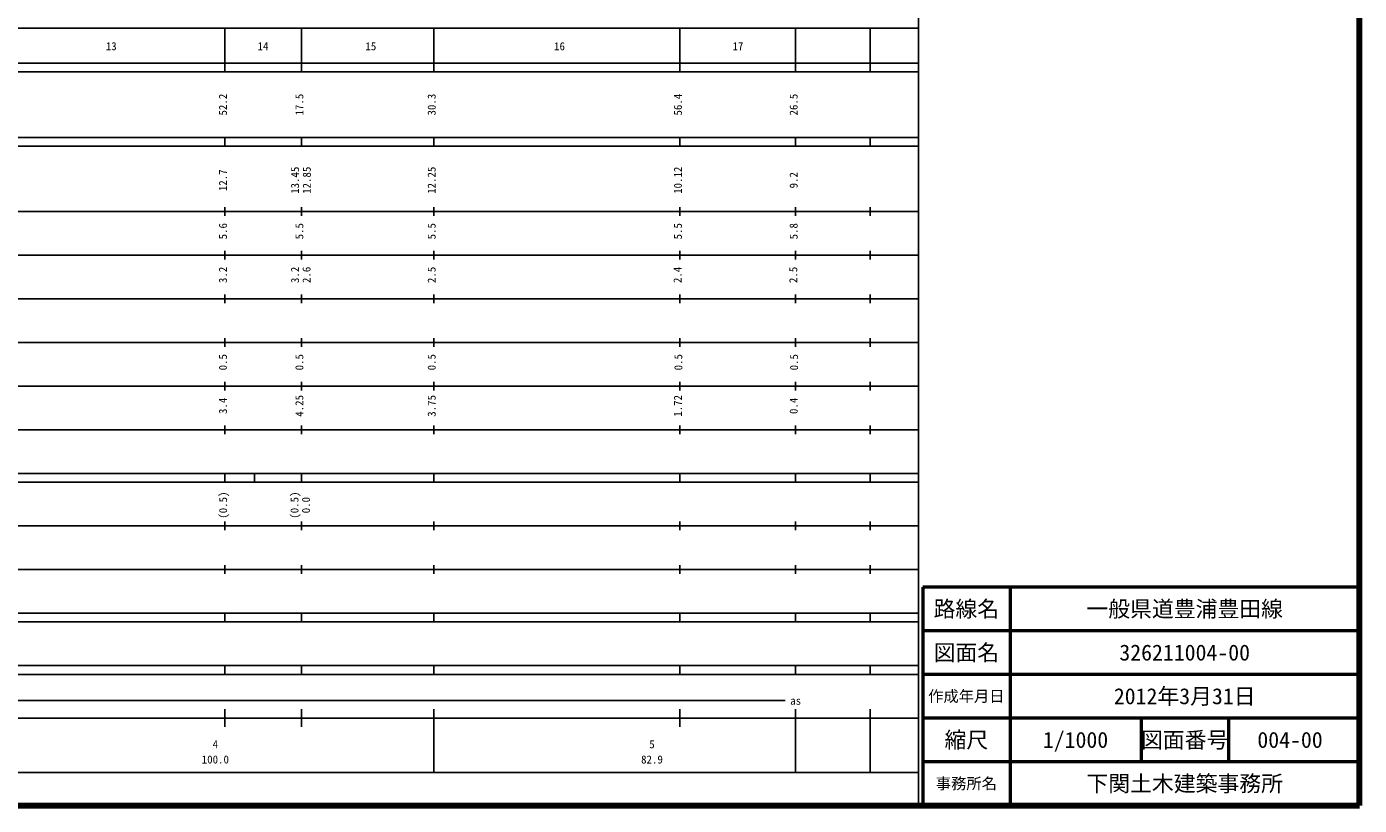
# Model space of a CAD drawing. Units: millimetres, scale not verified. Extents: x 40000 to 680000, y 20000 to 380000.
# Drawn here: x 374785 to 680000, y 20000 to 198357 of the extents above; entities that cross this region are included whole.
import ezdxf
from ezdxf.enums import TextEntityAlignment as Align

# ---------------------------------------------------------------- set-up
doc = ezdxf.new("R2010")
doc.units = ezdxf.units.MM
doc.header["$LTSCALE"] = 1000
for name, color, linetype, lineweight in [('M-TTL', 2, 'Continuous', 140), ('M-TTL-BAND', 7, 'Continuous', 25), ('M-TTL-FRAM', 2, 'Continuous', 50), ('M-TTL-LINE', 7, 'Continuous', 50)]:
    doc.layers.add(name, color=color, linetype=linetype, lineweight=lineweight)
doc.layers.add('M-TTL-TXT', color=7, linetype='Continuous')
doc.styles.add('ＭＳ ゴシック', font='')
doc.styles.get('ＭＳ ゴシック').set_extended_font_data('MS Gothic')

msp = doc.modelspace()

# ---------------------------------------------------------------- linework, layer by layer
at = {"layer": 'M-TTL'}
for p, q in [((680000, 20000), (680000, 380000)), ((40000, 20000), (680000, 20000))]:
    msp.add_line(p, q, dxfattribs=at)
at = {"layer": 'M-TTL-BAND'}
for p, q in [((579000, 20000), (579000, 370000)), ((68000, 198000), (579000, 198000)), ((420200, 188000), (420200, 198000)), ((437700, 188000), (437700, 198000)), ((468000, 188000), (468000, 198000)), ((524400, 188000), (524400, 198000)), ((550900, 188000), (550900, 198000)), ((568000, 188000), (568000, 198000)), ((40000, 190000), (579000, 190000)), ((40000, 188000), (579000, 188000)), ((40000, 173000), (579000, 173000)), ((40000, 171000), (579000, 171000)), ((420200, 171000), (420200, 173000)), ((437700, 171000), (437700, 173000)), ((468000, 171000), (468000, 173000)), ((524400, 171000), (524400, 173000)), ((550900, 171000), (550900, 173000)), ((568000, 171000), (568000, 173000)), ((40000, 156000), (579000, 156000)), ((420200, 155000), (420200, 157000)), ((437700, 155000), (437700, 157000)), ((468000, 155000), (468000, 157000)), ((524400, 155000), (524400, 157000)), ((550900, 155000), (550900, 157000)), ((568000, 155000), (568000, 157000)), ((420200, 145000), (420200, 147000)), ((437700, 145000), (437700, 147000)), ((468000, 145000), (468000, 147000)), ((524400, 145000), (524400, 147000)), ((550900, 145000), (550900, 147000)), ((568000, 145000), (568000, 147000)), ((46000, 146000), (579000, 146000)), ((52000, 136000), (579000, 136000)), ((420200, 135000), (420200, 137000)), ((437700, 135000), (437700, 137000)), ((468000, 135000), (468000, 137000)), ((524400, 135000), (524400, 137000)), ((550900, 135000), (550900, 137000)), ((568000, 135000), (568000, 137000)), ((46000, 126000), (579000, 126000)), ((420200, 125000), (420200, 127000)), ((437700, 125000), (437700, 127000)), ((468000, 125000), (468000, 127000)), ((524400, 125000), (524400, 127000)), ((550900, 125000), (550900, 127000)), ((568000, 125000), (568000, 127000)), ((52000, 116000), (579000, 116000)), ((420200, 115000), (420200, 117000)), ((437700, 115000), (437700, 117000)), ((468000, 115000), (468000, 117000)), ((524400, 115000), (524400, 117000)), ((550900, 115000), (550900, 117000)), ((568000, 115000), (568000, 117000)), ((420200, 105000), (420200, 107000)), ((437700, 105000), (437700, 107000)), ((468000, 105000), (468000, 107000)), ((524400, 105000), (524400, 107000)), ((550900, 105000), (550900, 107000)), ((568000, 105000), (568000, 107000)), ((46000, 106000), (579000, 106000)), ((40000, 96000), (579000, 96000)), ((420200, 94000), (420200, 96000)), ((427000, 94000), (427000, 96000)), ((437700, 94000), (437700, 96000)), ((468000, 94000), (468000, 96000)), ((524400, 94000), (524400, 96000)), ((550900, 94000), (550900, 96000)), ((568000, 94000), (568000, 96000)), ((40000, 94000), (579000, 94000)), ((49000, 84000), (579000, 84000)), ((420200, 83000), (420200, 85000)), ((437700, 83000), (437700, 85000)), ((468000, 83000), (468000, 85000)), ((524400, 83000), (524400, 85000)), ((550900, 83000), (550900, 85000)), ((568000, 83000), (568000, 85000)), ((40000, 74000), (579000, 74000)), ((420200, 73000), (420200, 75000)), ((437700, 73000), (437700, 75000)), ((468000, 73000), (468000, 75000)), ((524400, 73000), (524400, 75000)), ((550900, 73000), (550900, 75000)), ((568000, 73000), (568000, 75000)), ((40000, 64000), (579000, 64000)), ((40000, 62000), (579000, 62000)), ((420200, 62000), (420200, 64000)), ((437700, 62000), (437700, 64000)), ((468000, 62000), (468000, 64000)), ((524400, 62000), (524400, 64000)), ((550900, 62000), (550900, 64000)), ((568000, 62000), (568000, 64000)), ((40000, 52000), (579000, 52000)), ((420200, 50000), (420200, 52000)), ((437700, 50000), (437700, 52000)), ((468000, 50000), (468000, 52000)), ((524400, 50000), (524400, 52000)), ((550900, 50000), (550900, 52000)), ((568000, 50000), (568000, 52000)), ((40000, 50000), (579000, 50000)), ((71000, 44000), (548537, 44000)), ((40000, 40000), (579000, 40000)), ((420200, 38000), (420200, 42000)), ((437700, 38000), (437700, 42000)), ((468000, 27500), (468000, 42000)), ((524400, 38000), (524400, 42000)), ((550900, 27500), (550900, 42000)), ((568000, 27500), (568000, 42000)), ((68000, 27500), (579000, 27500))]:
    msp.add_line(p, q, dxfattribs=at)
at = {"layer": 'M-TTL-FRAM'}
for p, q in [((680000, 70000), (580000, 70000)), ((580000, 70000), (580000, 20000))]:
    msp.add_line(p, q, dxfattribs=at)
at = {"layer": 'M-TTL-LINE'}
for p, q in [((600000, 70000), (600000, 20000)), ((680000, 60000), (580000, 60000)), ((680000, 50000), (580000, 50000)), ((680000, 40000), (580000, 40000)), ((630000, 40000), (630000, 30000)), ((650000, 40000), (650000, 30000)), ((680000, 30000), (580000, 30000))]:
    msp.add_line(p, q, dxfattribs=at)

# ---------------------------------------------------------------- texts
at = {"layer": 'M-TTL-BAND', "style": 'ＭＳ ゴシック'}
for s, p in [('13', (394156, 192405)), ('14', (428915, 192405)), ('15', (453611, 192405)), ('16', (496829, 192405)), ('17', (537679, 192405)), ('as', (550900, 42500)), ('4', (418000, 32523)), ('5', (518000, 32523)), ('100.0', (418000, 29033)), ('82.9', (518000, 29033))]:
    msp.add_text(s, height=1833, dxfattribs=at).set_placement(p, align=Align.BOTTOM_CENTER)
for s, p in [('52.2', (421200, 180500)), ('17.5', (438700, 180500)), ('30.3', (469000, 180500)), ('56.4', (525400, 180500)), ('26.5', (551900, 180500)), ('12.7', (421200, 163174)), ('13.45', (437706, 163174)), ('12.85', (440403, 163174)), ('12.25', (469000, 163174)), ('10.12', (525400, 163174)), ('9.2', (551900, 163174)), ('5.6', (421200, 151500)), ('5.5', (438700, 151500)), ('5.5', (469000, 151500)), ('5.5', (525400, 151500)), ('5.8', (551900, 151500)), ('3.2', (421200, 141500)), ('3.2', (437706, 141500)), ('2.6', (440343, 141500)), ('2.5', (469000, 141500)), ('2.4', (525315, 141500)), ('2.5', (551815, 141500)), ('0.5', (421200, 121500)), ('0.5', (438700, 121500)), ('0.5', (469000, 121500)), ('0.5', (525492, 121500)), ('0.5', (551992, 121500)), ('3.4', (421200, 111500)), ('4.25', (438700, 111500)), ('3.75', (469000, 111500)), ('1.72', (525400, 111500)), ('0.4', (551900, 111500)), ('(0.5)', (421238, 88764)), ('(0.5)', (437581, 88764)), ('0.0', (440218, 88764))]:
    msp.add_text(s, height=1833, rotation=90, dxfattribs=at).set_placement(p, align=Align.BOTTOM_CENTER)
at = {"layer": 'M-TTL-TXT', "style": 'ＭＳ ゴシック'}
for s, height, p in [('路線名', 3666, (590000, 65000)), ('路線名', 3666, (590000, 65000)), ('一般県道豊浦豊田線', 3666, (640000, 65000)), ('図面名', 3666, (590000, 55000)), ('図面名', 3666, (590000, 55000)), ('326211004-00', 3666, (640000, 55000)), ('作成年月日', 2566, (590000, 45000)), ('作成年月日', 2566, (590000, 45000)), ('2012年3月31日', 3666, (640000, 45000)), ('縮尺', 3666, (590000, 35000)), ('縮尺', 3666, (590000, 35000)), ('1/1000', 3666, (615000, 35000)), ('図面番号', 3666, (640000, 35000)), ('図面番号', 3666, (640000, 35000)), ('004-00', 3666, (664125, 35000)), ('事務所名', 2566, (590000, 25000)), ('事務所名', 2566, (590000, 25000)), ('下関土木建築事務所', 3666, (640000, 25000))]:
    msp.add_text(s, height=height, dxfattribs=at).set_placement(p, align=Align.MIDDLE_CENTER)

doc.saveas('drawing.dxf')
